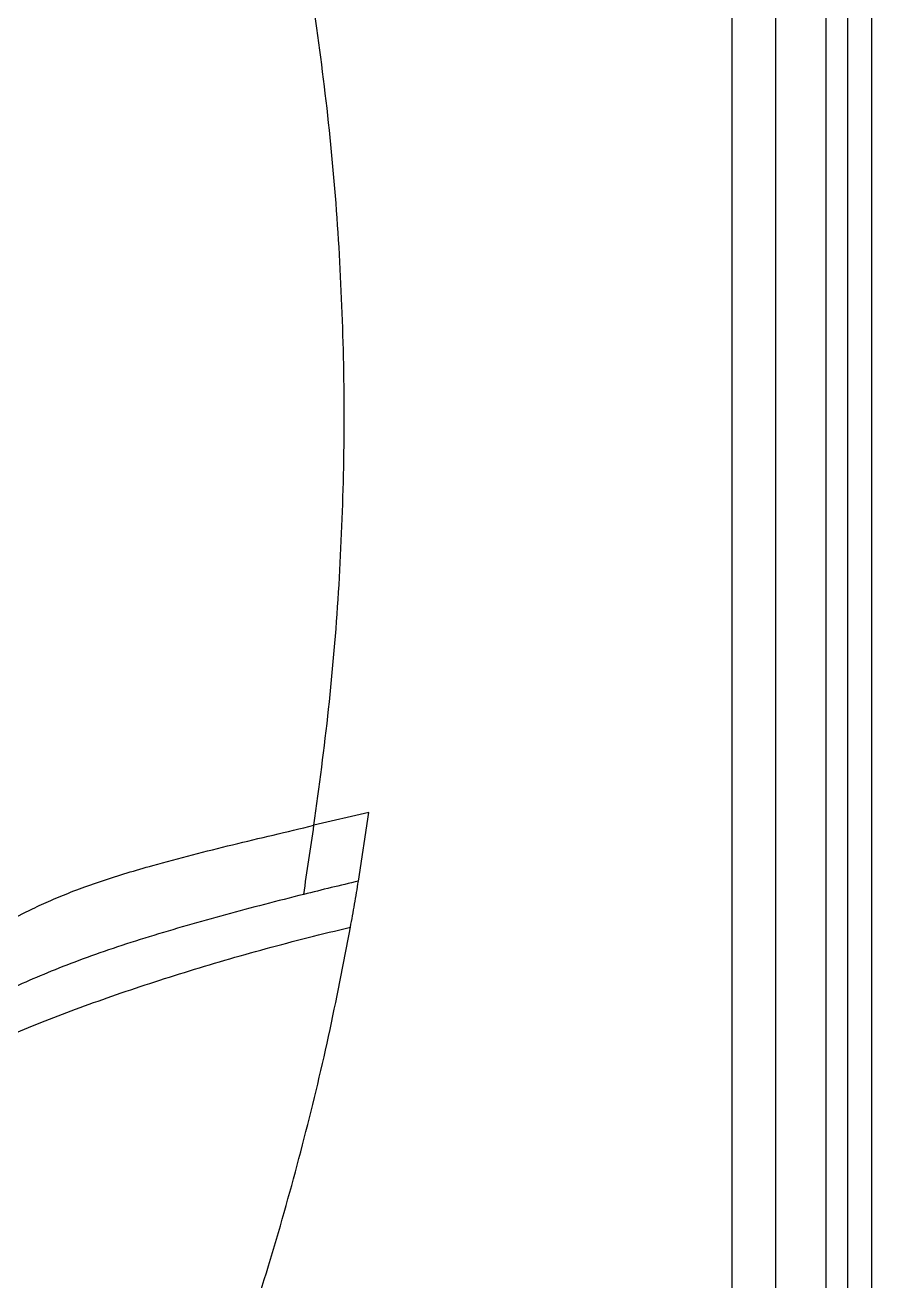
# Model space of a CAD drawing. Extents: x 939 to 1039, y 781 to 934.
# Drawn here: x 1030.85 to 1038.9, y 836.54 to 848.47 of the extents above; entities that cross this region are included whole.
import ezdxf

# ---------------------------------------------------------------- set-up
doc = ezdxf.new("R2010")
doc.units = 0
doc.header["$MEASUREMENT"] = 0
doc.layers.add('1', color=4, linetype='Continuous')

# ---------------------------------------------------------------- blocks, each defined once
blk = doc.blocks.new('Envoy')
at = {"layer": '1', "color": 4, "linetype": 'Continuous', "lineweight": 25}
blk.add_line((100.246, 3), (100.246, 88.174), dxfattribs=at)
at = {"layer": '1', "color": 3, "linetype": 'Continuous', "lineweight": 25}
for p, q in [((99.81, 3.746), (99.81, 87.427)), ((100.014, 87.427), (100.014, 3.746)), ((99.331, 4.363), (99.331, 86.81)), ((98.914, 86.292), (98.914, 4.882)), ((95.465, 41.821), (94.942, 41.698)), ((95.365, 41.168), (95.465, 41.821))]:
    blk.add_line(p, q, dxfattribs=at)
for points, knots in [([(94.942, 41.698), (94.992, 42.065), (95.091, 42.802), (95.183, 43.913), (95.231, 45.028), (95.231, 46.145), (95.183, 47.26), (95.091, 48.372), (94.992, 49.108), (94.942, 49.476)], [0, 0, 0, 0, 0.142635, 0.285495, 0.428487, 0.571521, 0.714511, 0.857368, 1, 1, 1, 1]), ([(90.909, 39.973), (90.937, 40.006), (90.993, 40.073), (91.114, 40.179), (91.251, 40.287), (91.405, 40.398), (91.572, 40.51), (91.751, 40.624), (91.945, 40.739), (92.138, 40.843), (92.328, 40.935), (92.509, 41.015), (92.709, 41.094), (92.929, 41.171), (93.164, 41.246), (93.45, 41.329), (93.786, 41.419), (94.169, 41.514), (94.555, 41.606), (94.813, 41.667), (94.942, 41.698)], [0, 0, 0, 0, 0.062862, 0.125712, 0.188541, 0.251368, 0.3142, 0.376875, 0.439389, 0.501719, 0.543252, 0.584685, 0.625982, 0.667225, 0.708551, 0.750015, 0.81229, 0.874652, 0.937208, 1, 1, 1, 1]), ([(94.845, 41.042), (94.861, 41.151), (94.893, 41.369), (94.926, 41.588), (94.942, 41.698)], [0, 0, 0, 0, 0.500005, 1, 1, 1, 1]), ([(95.365, 41.168), (95.278, 41.147), (95.105, 41.106), (94.932, 41.063), (94.845, 41.042)], [0, 0, 0, 0, 0.499644, 1, 1, 1, 1]), ([(95.289, 40.73), (95.302, 40.803), (95.328, 40.949), (95.353, 41.095), (95.365, 41.168)], [0, 0, 0, 0, 0.5, 1, 1, 1, 1]), ([(94.845, 41.042), (94.721, 41.01), (94.471, 40.947), (94.101, 40.848), (93.734, 40.746), (93.375, 40.64), (93.028, 40.529), (92.703, 40.414), (92.405, 40.297), (92.103, 40.166), (91.804, 40.023), (91.513, 39.87), (91.277, 39.732), (91.088, 39.61), (90.942, 39.503), (90.819, 39.399), (90.763, 39.334), (90.735, 39.302)], [0, 0, 0, 0, 0.062418, 0.124854, 0.187434, 0.250123, 0.312724, 0.375334, 0.438053, 0.500773, 0.58416, 0.667373, 0.75054, 0.812936, 0.875331, 0.937692, 1, 1, 1, 1]), ([(90.607, 38.852), (90.638, 38.887), (90.7, 38.957), (90.842, 39.07), (91.014, 39.187), (91.22, 39.308), (91.453, 39.432), (91.713, 39.557), (91.998, 39.683), (92.304, 39.81), (92.631, 39.936), (92.975, 40.06), (93.335, 40.182), (93.708, 40.301), (94.092, 40.417), (94.485, 40.527), (94.885, 40.633), (95.154, 40.698), (95.289, 40.73)], [0, 0, 0, 0, 0.062314, 0.124681, 0.18708, 0.249473, 0.311854, 0.37427, 0.436802, 0.499474, 0.562239, 0.624909, 0.687527, 0.750225, 0.812796, 0.875218, 0.937643, 1, 1, 1, 1]), ([(94.226, 36.625), (94.336, 36.962), (94.555, 37.636), (94.838, 38.66), (95.089, 39.69), (95.222, 40.384), (95.289, 40.73)], [0, 0, 0, 0, 0.250657, 0.500833, 0.750592, 1, 1, 1, 1])]:
    blk.add_open_spline(points, degree=3, knots=knots, dxfattribs=at)

msp = doc.modelspace()

# ---------------------------------------------------------------- block references
at = {"layer": '1'}
msp.add_blockref('Envoy', (938.654, 799.174), dxfattribs=at)

doc.saveas('drawing.dxf')
